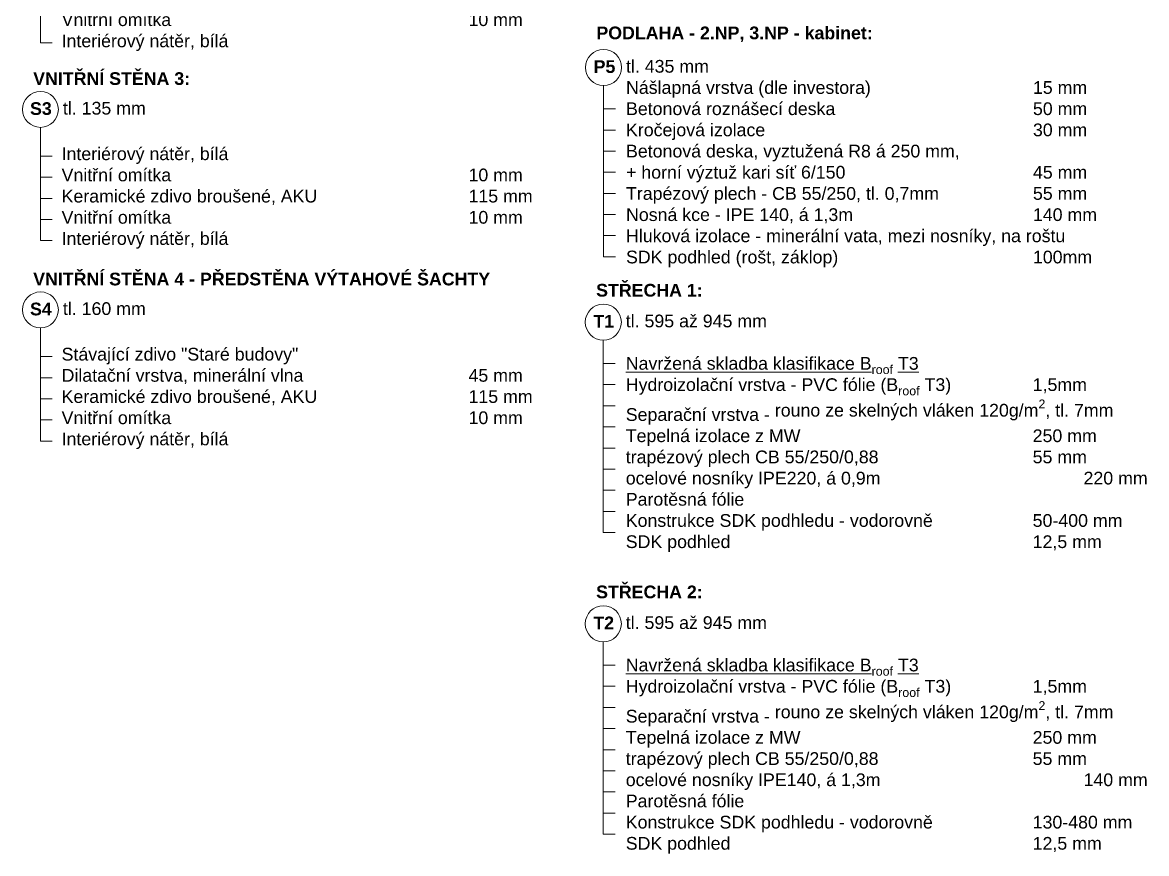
# Model space of a CAD drawing. Header units: millimetres. Extents: x 89194 to 559352, y -753138 to -204019.
# Drawn here: x 195528 to 204367, y -691300 to -684762 of the extents above; entities that cross this region are included whole.
import ezdxf

# ---------------------------------------------------------------- set-up
doc = ezdxf.new("R2010")
doc.units = ezdxf.units.MM
doc.header["$LTSCALE"] = 400
doc.layers.add('RG_popisy', color=11, linetype='Continuous', lineweight=9)
doc.layers.add('RG_skladby konstrukcí', color=5, linetype='Continuous', lineweight=9)
doc.styles.add('Arial 100', font='Arial.ttf', dxfattribs={"height": 100})
doc.styles.add('Arial 250', font='Arial Bold.ttf', dxfattribs={"height": 250})
doc.styles.add('Arial 350', font='Arial Bold.ttf', dxfattribs={"height": 350})

msp = doc.modelspace()

# ---------------------------------------------------------------- linework, layer by layer
at = {"layer": 'RG_skladby konstrukcí'}
for p, q in [((195668.8, -684923.5), (195668.8, -684032.3)), ((200097.7, -686605.4), (200097.7, -685257.8)), ((195668.8, -686478.4), (195668.8, -685587.2)), ((195668.8, -688055.2), (195668.8, -687164.1)), ((200095.6, -688775.1), (200095.6, -687261.3)), ((200095.6, -691148.4), (200095.6, -689634.6))]:
    msp.add_line(p, q, dxfattribs=at)
for points in [[(195761.4, -684923.5), (195668.8, -684923.5)], [(200190.3, -685441.9), (200097.7, -685441.9)], [(200190.3, -685608.1), (200097.7, -685608.1)], [(200190.3, -685774.3), (200097.7, -685774.3)], [(195761.4, -685813.5), (195668.8, -685813.5)], [(200190.3, -685940.5), (200097.7, -685940.5)], [(195761.4, -685979.7), (195668.8, -685979.7)], [(200190.3, -686106.8), (200097.7, -686106.8)], [(195761.4, -686146), (195668.8, -686146)], [(195761.4, -686312.2), (195668.8, -686312.2)], [(200190.3, -686273), (200097.7, -686273)], [(195761.4, -686478.4), (195668.8, -686478.4)], [(200190.3, -686439.2), (200097.7, -686439.2)], [(200190.3, -686605.4), (200097.7, -686605.4)], [(195761.4, -687390.3), (195668.8, -687390.3)], [(200188.2, -687445.4), (200095.6, -687445.4)], [(195761.4, -687556.6), (195668.8, -687556.6)], [(200188.2, -687611.6), (200095.6, -687611.6)], [(195761.4, -687722.8), (195668.8, -687722.8)], [(200188.2, -687777.8), (200095.6, -687777.8)], [(195761.4, -687889), (195668.8, -687889)], [(200188.2, -687944), (200095.6, -687944)], [(195761.4, -688055.2), (195668.8, -688055.2)], [(200188.2, -688110.3), (200095.6, -688110.3)], [(200188.2, -688276.5), (200095.6, -688276.5)], [(200188.2, -688442.7), (200095.6, -688442.7)], [(200188.2, -688608.9), (200095.6, -688608.9)], [(200188.2, -688775.1), (200095.6, -688775.1)], [(200188.2, -689818.6), (200095.6, -689818.6)], [(200188.2, -689984.8), (200095.6, -689984.8)], [(200188.2, -690151.1), (200095.6, -690151.1)], [(200188.2, -690317.3), (200095.6, -690317.3)], [(200188.2, -690483.5), (200095.6, -690483.5)], [(200188.2, -690649.7), (200095.6, -690649.7)], [(200188.2, -690815.9), (200095.6, -690815.9)], [(200188.2, -690982.2), (200095.6, -690982.2)], [(200188.2, -691148.4), (200095.6, -691148.4)]]:
    msp.add_lwpolyline(points, dxfattribs=at)
for centre, radius in [((200097.7, -685115.9), 141.9), ((195668.8, -685446.2), 141), ((195668.8, -687023.1), 141), ((200095.6, -687119.4), 141.9), ((200095.6, -689492.6), 141.9)]:
    msp.add_circle(centre, radius, dxfattribs=at)

# ---------------------------------------------------------------- texts
at = {"layer": 'RG_popisy', "char_height": 100, "width": 5745.023, "attachment_point": 7, "style": 'Arial 350'}
for s, insert in [('PODLAHA - 2.NP, 3.NP - kabinet:', (200041, -684916.7)), ('\\pxt12;VNITŘNÍ STĚNA 3:', (195612.1, -685255.2)), ('\\pxt12;VNITŘNÍ STĚNA 4 - PŘEDSTĚNA VÝTAHOVÉ ŠACHTY', (195612.1, -686832)), ('\\pxt20;STŘECHA 1:  ', (200039, -686920.2)), ('\\pxt20;STŘECHA 2:  ', (200039, -689293.4))]:
    msp.add_mtext(s, dxfattribs=dict(at, insert=insert))
at = {"layer": 'RG_skladby konstrukcí', "style": 'Arial 250'}
for s, p in [('P5', (200019.4, -685159.2)), ('S3', (195587.2, -685489.5)), ('S4', (195587.2, -687066.4)), ('T1', (200017.3, -687162.7)), ('T2', (200017.3, -689535.9))]:
    msp.add_text(s, height=100, dxfattribs=at).set_placement(p)
at = {"layer": 'RG_skladby konstrukcí', "char_height": 100, "attachment_point": 1, "style": 'Arial 100'}
for s, insert, width in [('{\\fArial|b1|i0|c238|p34;\\P}Interiérový nátěr, bílá\\PVnitřní omítka^I^I^I^I^I^I10 mm\\PKeramické zdivo broušené, AKU^I^I^I190 mm\\PVnitřní omítka^I^I^I^I^I^I10 mm\\PInteriérový nátěr, bílá', (195835.4, -684023.4), 9873.045), ('tl. 435 mm\\PNášlapná vrstva (dle investora)^I^I^I^I15 mm\\PBetonová roznášecí deska^I^I^I^I50 mm^I\\PKročejová izolace^I^I^I^I^I^I30 mm\\PBetonová deska, vyztužená R8 á 250 mm,\\P+ horní výztuž kari síť 6/150^I^I^I^I45 mm^I\\PTrapézový plech - CB 55/250, tl. 0,7mm^I^I55 mm\\PNosná kce - IPE 140, á 1,3m^I^I^I^I140 mm\\P{\\C1;Hluková izolace - minerální vata, mezi nosníky, na roštu}\\PSDK podhled (rošt, záklop)^I^I^I^I100mm\\P^I\\P^I^I^I^I^I^I', (200274.1, -685057.1), 9873.045), ('tl. 135 mm', (195845.6, -685386.5), 2148.338), ('{\\fArial|b1|i0|c238|p34;\\P}Interiérový nátěr, bílá\\PVnitřní omítka^I^I^I^I^I^I10 mm\\PKeramické zdivo broušené, AKU^I^I^I115 mm\\PVnitřní omítka^I^I^I^I^I^I10 mm\\PInteriérový nátěr, bílá', (195835.4, -685578.3), 9873.045), ('tl. 160 mm', (195845.6, -686963.3), 2148.338), ('tl. 595 až 945 mm\\P\\P{\\A1;\\LNavržená skladba klasifikace B\\H0.7x;\\S^ roof;\\H1.42857x; T3\\P\\lHydroizolační vrstva - PVC fólie (B\\H0.7x;\\S^ roof;\\H1.42857x; T3)^I^I1,5mm\\P}Separační vrstva - {\\A1;rouno ze skelných vláken 120g/m\\H0.7x;\\S2^ ;\\H1.42857x;, tl. 7mm}\\PTepelná izolace z MW^I^I^I^I^I250 mm\\Ptrapézový plech CB 55/250/0,88^I^I^I^I55 mm\\Pocelové nosníky IPE220, á 0,9m^I^I^I^I220 mm\\PParotěsná fólie\\PKonstrukce SDK podhledu - vodorovně^I^I50-400 mm\\PSDK podhled^I^I^I^I^I^I12,5 mm', (200272.1, -687060.6), 9873.045), ('{\\fArial|b1|i0|c238|p34;\\P}Stávající zdivo "Staré budovy"\\PDilatační vrstva, minerální vlna^I^I^I^I45 mm\\PKeramické zdivo broušené, AKU^I^I^I115 mm\\PVnitřní omítka^I^I^I^I^I^I10 mm\\PInteriérový nátěr, bílá', (195835.4, -687155.1), 9873.045), ('tl. 595 až 945 mm\\P\\P{\\A1;\\LNavržená skladba klasifikace B\\H0.7x;\\S^ roof;\\H1.42857x; T3\\P\\lHydroizolační vrstva - PVC fólie (B\\H0.7x;\\S^ roof;\\H1.42857x; T3)^I^I1,5mm\\P}Separační vrstva - {\\A1;rouno ze skelných vláken 120g/m\\H0.7x;\\S2^ ;\\H1.42857x;, tl. 7mm\\A0;\\P}Tepelná izolace z MW^I^I^I^I^I250 mm\\Ptrapézový plech CB 55/250/0,88^I^I^I^I55 mm\\Pocelové nosníky IPE140, á 1,3m^I^I^I^I140 mm\\PParotěsná fólie\\PKonstrukce SDK podhledu - vodorovně^I^I130-480 mm\\PSDK podhled^I^I^I^I^I^I12,5 mm', (200272.1, -689433.8), 9873.045)]:
    msp.add_mtext(s, dxfattribs=dict(at, insert=insert, width=width))

doc.saveas('drawing.dxf')
